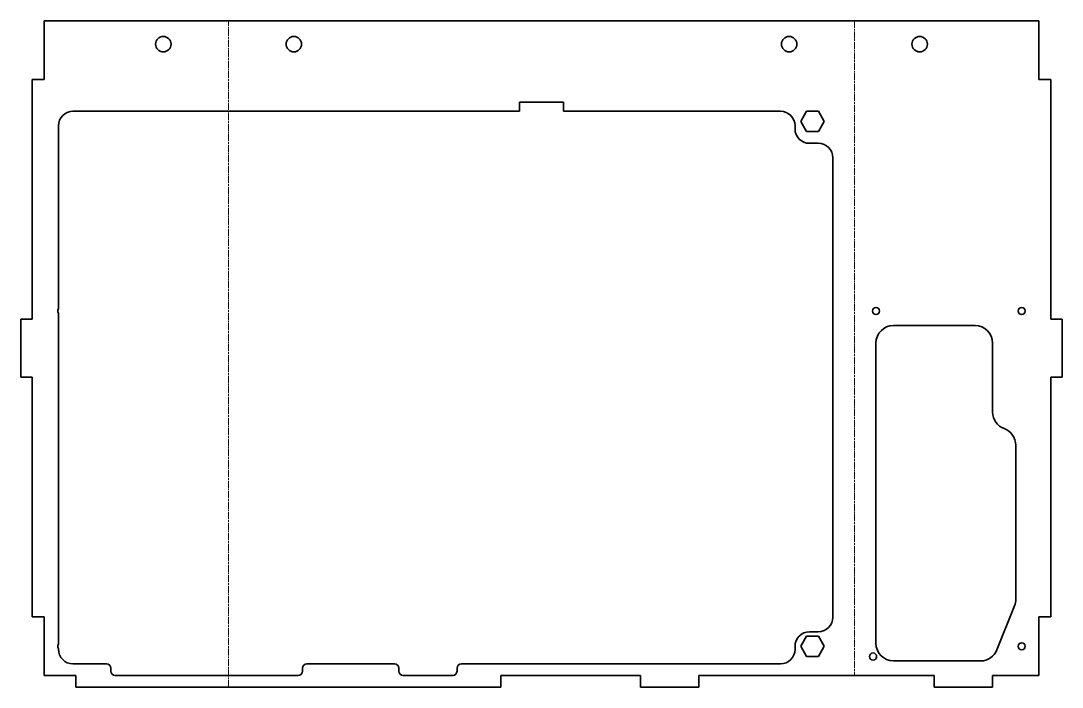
# Model space of a CAD drawing. Header units: inches. Extents: x 0 to 357, y 0 to 228.
import ezdxf

# ---------------------------------------------------------------- set-up
doc = ezdxf.new("R2010")
doc.units = ezdxf.units.IN
doc.header["$MEASUREMENT"] = 0
doc.linetypes.add('Chain', pattern=[13.68, 9.12, -1.14, 2.28, -1.14])
doc.layers.add('SIMUMAK Bend Centerline (ISO)', color=7, linetype='Chain', lineweight=9)
doc.layers.add('SIMUMAK Visible (ISO)', color=7, linetype='Continuous', lineweight=35)

# ---------------------------------------------------------------- blocks, each defined once
blk = doc.blocks.new('CD-IND-31-LATB-03')
at = {"layer": 'SIMUMAK Bend Centerline (ISO)', "ltscale": 0.263158}
for p, q in [((71.29, 0), (71.29, 228.5)), ((286.08, 228.5), (286.08, 4))]:
    blk.add_line(p, q, dxfattribs=at)
at = {"layer": 'SIMUMAK Visible (ISO)'}
for p, q in [((8, 228.5), (8, 208.4)), ((349.37, 228.5), (8, 228.5)), ((349.37, 208.4), (349.37, 228.5)), ((8, 208.4), (3.9, 208.4)), ((3.9, 208.4), (3.9, 126.15)), ((353.47, 208.4), (349.37, 208.4)), ((353.47, 208.4), (353.47, 126.15)), ((171.14, 200.6), (186.24, 200.6)), ((171.14, 197.5), (171.14, 200.6)), ((186.24, 200.6), (186.24, 197.5)), ((17.9, 197.5), (171.14, 197.5)), ((186.24, 197.5), (260.69, 197.5)), ((267.64, 194), (269.67, 197.5)), ((269.67, 197.5), (273.71, 197.5)), ((273.71, 197.5), (275.73, 194)), ((269.67, 190.5), (267.64, 194)), ((275.73, 194), (273.71, 190.5)), ((12.9, 129.72), (12.9, 192.5)), ((265.69, 192.5), (265.69, 191.5)), ((273.71, 190.5), (269.67, 190.5)), ((270.69, 186.5), (273.69, 186.5)), ((278.69, 181.5), (278.69, 24)), ((0, 126.15), (0, 106.35)), ((3.9, 126.15), (0, 126.15)), ((12.9, 14.72), (12.9, 128.28)), ((353.47, 126.15), (357.37, 126.15)), ((357.37, 126.15), (357.37, 106.35)), ((299.47, 124), (327.47, 124)), ((293.47, 15), (293.47, 118)), ((333.47, 118), (333.47, 94.31)), ((0, 106.35), (3.9, 106.35)), ((3.9, 106.35), (3.9, 24.1)), ((357.37, 106.35), (353.47, 106.35)), ((353.47, 106.35), (353.47, 24.1)), ((341.47, 83), (341.47, 30.16)), ((341.04, 27.93), (334.98, 12.77)), ((3.9, 24.1), (8, 24.1)), ((8, 24.1), (8, 4)), ((349.37, 24.1), (353.47, 24.1)), ((349.37, 4), (349.37, 24.1)), ((273.69, 19), (270.69, 19)), ((267.64, 14), (269.67, 17.5)), ((269.67, 17.5), (273.71, 17.5)), ((273.71, 17.5), (275.73, 14)), ((12.9, 13), (12.9, 13.28)), ((265.69, 14), (265.69, 13)), ((269.67, 10.5), (267.64, 14)), ((275.73, 14), (273.71, 10.5)), ((29.4, 8), (17.9, 8)), ((128.19, 8), (98.19, 8)), ((260.69, 8), (151.19, 8)), ((273.71, 10.5), (269.67, 10.5)), ((329.41, 9), (299.47, 9)), ((18.9, 4), (8, 4)), ((18.9, 0), (18.9, 4)), ((30.9, 5.5), (30.9, 6.5)), ((95.19, 4), (32.4, 4)), ((96.69, 6.5), (96.69, 5.5)), ((129.69, 5.5), (129.69, 6.5)), ((148.19, 4), (131.19, 4)), ((149.69, 6.5), (149.69, 5.5)), ((212.69, 4), (164.69, 4)), ((164.69, 0), (164.69, 4)), ((212.69, 4), (212.69, 0)), ((232.69, 0), (232.69, 4)), ((313.47, 4), (232.69, 4)), ((313.47, 0), (313.47, 4)), ((333.47, 4), (333.47, 0)), ((349.37, 4), (333.47, 4)), ((164.69, 0), (18.9, 0)), ((212.69, 0), (232.69, 0)), ((333.47, 0), (313.47, 0))]:
    blk.add_line(p, q, dxfattribs=at)
for centre, radius in [((48.9, 220.5), 2.65), ((93.69, 220.5), 2.65), ((263.69, 220.5), 2.65), ((308.47, 220.5), 2.65), ((293.47, 129), 1.23), ((343.47, 129), 1.23), ((343.47, 14), 1.23), ((292.47, 10.5), 1.23)]:
    blk.add_circle(centre, radius, dxfattribs=at)
for centre, radius, start, end in [((17.9, 192.5), 5, 90, 180), ((260.69, 192.5), 5, 0, 90), ((273.69, 181.5), 5, 360, 90), ((299.47, 118), 6, 90, 180), ((327.47, 118), 6, 0, 90), ((335.47, 83), 6, 0, 70.5288), ((335.47, 30.16), 6, 338.1986, 360), ((273.69, 24), 5, 270, 0), ((299.47, 15), 6, 180, 270), ((17.9, 13), 5, 180, 270), ((260.69, 13), 5, 270, 0), ((329.41, 15), 6, 270, 338.1986), ((32.4, 5.5), 1.5, 180, 270), ((95.19, 5.5), 1.5, 270, 0), ((131.19, 5.5), 1.5, 180, 270), ((148.19, 5.5), 1.5, 270, 360)]:
    blk.add_arc(centre, radius, start, end, dxfattribs=at)
at = {"layer": 'SIMUMAK Visible (ISO)', "extrusion": (0, 0, -1)}
for centre, radius, start, end in [((-270.69, 191.5), 5, 270, 360), ((-13.9, 129), 1.23, 324.4234, 35.5766), ((-339.47, 94.31), 6, 289.4712, 0), ((-270.69, 14), 5, 0, 90), ((-13.9, 14), 1.23, 324.4234, 35.5766), ((-29.4, 6.5), 1.5, 90, 180), ((-98.19, 6.5), 1.5, 0, 90), ((-128.19, 6.5), 1.5, 90, 180), ((-151.19, 6.5), 1.5, 0, 90)]:
    blk.add_arc(centre, radius, start, end, dxfattribs=at)

msp = doc.modelspace()

# ---------------------------------------------------------------- block references
msp.add_blockref('CD-IND-31-LATB-03', (0, 0))

doc.saveas('drawing.dxf')
